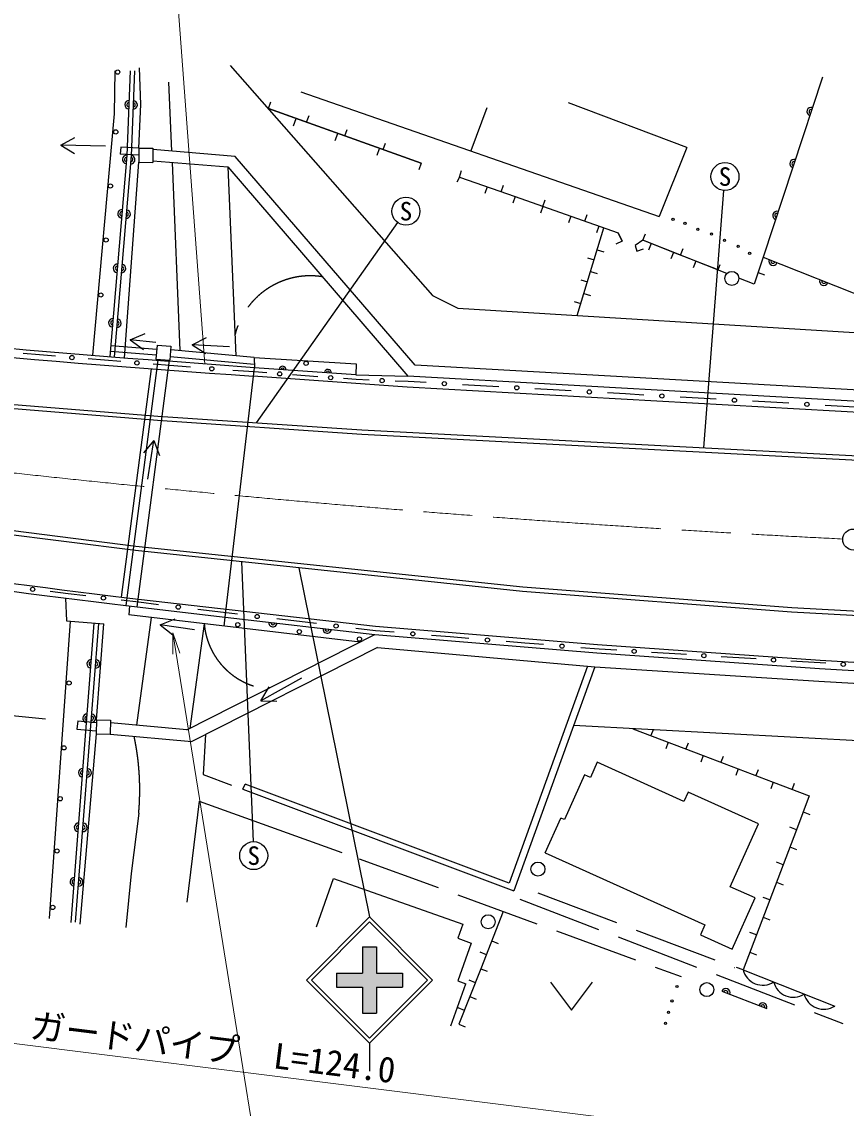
# Model space of a CAD drawing. Units: millimetres, scale not verified. Extents: x 40000 to 680000, y 20000 to 380000.
# Drawn here: x 109328 to 168188, y 243291 to 320786 of the extents above; entities that cross this region are included whole.
import ezdxf
from ezdxf.enums import TextEntityAlignment as Align

# ---------------------------------------------------------------- set-up
doc = ezdxf.new("R2010")
doc.units = ezdxf.units.MM
doc.header["$LTSCALE"] = 1000
doc.linetypes.add('CHAIN', pattern=[18.5, 12, -1.5, 3.5, -1.5])
doc.linetypes.add('DASHED', pattern=[7.5, 6, -1.5])
for name, color, linetype, lineweight in [('M-BGD', 7, 'Continuous', 25), ('M-BGD-EXST', 7, 'Continuous', 25), ('M-BMK', 2, 'CHAIN', 13), ('M-BMK-SRVR', 3, 'Continuous', 25), ('M-STR-HTXT', 7, 'Continuous', 13), ('M-STR-STR1', 1, 'Continuous', 25), ('M-STR-STRC', 7, 'Continuous', 25)]:
    doc.layers.add(name, color=color, linetype=linetype, lineweight=lineweight)
doc.styles.add('ＭＳ ゴシック', font='')
doc.styles.get('ＭＳ ゴシック').set_extended_font_data('MS Gothic')

# ---------------------------------------------------------------- blocks, each defined once
blk = doc.blocks.new('open_arrow')
at = {"color": 0, "linetype": 'Continuous', "lineweight": -2}
blk.add_lwpolyline([(7.5, 1.25), (0, 0), (7.5, -1.25)], dxfattribs=at)

msp = doc.modelspace()

# ---------------------------------------------------------------- hatches: boundary and pattern name
at = {"layer": 'M-STR-STRC'}
msp.add_hatch(color=256, dxfattribs=at).paths.add_polyline_path([(131794, 252938), (133654, 252938), (133655, 254798), (134655, 254798), (134654, 252938), (136514, 252938), (136514, 251938), (134654, 251938), (134653, 250078), (133653, 250078), (133654, 251938), (131794, 251938)])

# ---------------------------------------------------------------- linework, layer by layer
at = {"layer": 'M-BGD'}
for p, q in [((115974, 317276), (115928, 314218)), ((117081, 317285), (116837, 311250)), ((117381, 317273), (117136, 311232)), ((117840, 314871), (117748, 317487)), ((124205, 317654), (138648, 301257)), ((119818, 316464), (120024, 311554)), ((166490, 316822), (162252, 303989)), ((129256, 315785), (154828, 306896)), ((117689, 311768), (117840, 314871)), ((126942, 314594), (127111, 315065)), ((142538, 314649), (141387, 311568)), ((156811, 311806), (148354, 314993)), ((115928, 314218), (114377, 297001)), ((126880, 314617), (132395, 312641)), ((132395, 312641), (126942, 314594)), ((128726, 313367), (128910, 313889)), ((129669, 313617), (129837, 314088)), ((132395, 312641), (132564, 313111)), ((131711, 312316), (131889, 312822)), ((137847, 310687), (132395, 312641)), ((132395, 312641), (137847, 310687)), ((116412, 311849), (116366, 311343)), ((117689, 311768), (117677, 310768)), ((117689, 311768), (118689, 311756)), ((118689, 311756), (118677, 310756)), ((124568, 311184), (118688, 311663)), ((134696, 311266), (134868, 311754)), ((135121, 311664), (135290, 312134)), ((156811, 311806), (154828, 306896)), ((116837, 311250), (115627, 296901)), ((117136, 311232), (115926, 296878)), ((116664, 296820), (117677, 310768)), ((117677, 310768), (118677, 310756)), ((118678, 310861), (124034, 310425)), ((137403, 296284), (124568, 311184)), ((120058, 310749), (120623, 297327)), ((124034, 310425), (136880, 295512)), ((124034, 310425), (124618, 296961)), ((137847, 310687), (137679, 310216)), ((140567, 309710), (140733, 310181)), ((140567, 309710), (140382, 309340)), ((140567, 309710), (144547, 308309)), ((142557, 309009), (142391, 308538)), ((143552, 308659), (143718, 309131)), ((144547, 308309), (144381, 307837)), ((144547, 308309), (148527, 306908)), ((146537, 307608), (146703, 308080)), ((146537, 307608), (146371, 307137)), ((148527, 306908), (148361, 306436)), ((148527, 306908), (151894, 305723)), ((149522, 306558), (149688, 307029)), ((150517, 306207), (150351, 305736)), ((149937, 302968), (150885, 306078)), ((151894, 305723), (152185, 305142)), ((152185, 305142), (151894, 305723)), ((153663, 305195), (153846, 305660)), ((152185, 305142), (151738, 304918)), ((153663, 305195), (153109, 304825)), ((153109, 304825), (153241, 304429)), ((153241, 304429), (153715, 304587)), ((155852, 304336), (153663, 305195)), ((159672, 302838), (153663, 305195)), ((154253, 304963), (154071, 304498)), ((156357, 304138), (156539, 304604)), ((149711, 303942), (150189, 303796)), ((150412, 304526), (150890, 304380)), ((155852, 304336), (155669, 303871)), ((159050, 303082), (155852, 304336)), ((162252, 303989), (161620, 302074)), ((162252, 303989), (176235, 298444)), ((157451, 303709), (157268, 303244)), ((159050, 303082), (159182, 303478)), ((148982, 299838), (149937, 302968)), ((149237, 302387), (149715, 302241)), ((149937, 302968), (150415, 302822)), ((161620, 302074), (160520, 302506)), ((161895, 302909), (162362, 302731)), ((138648, 301257), (140469, 300359)), ((148762, 300829), (149240, 300684)), ((149462, 301411), (149940, 301265)), ((140469, 300359), (173263, 298353)), ((118987, 297716), (118906, 296720)), ((118987, 297716), (119984, 297635)), ((119984, 297635), (119903, 296638)), ((110592, 297025), (109432, 297121)), ((111752, 296929), (110592, 297025)), ((125924, 296340), (119923, 296889)), ((125929, 296841), (119964, 297388)), ((125929, 296841), (133201, 296383)), ((125929, 296841), (125954, 296095)), ((115233, 296641), (114073, 296737)), ((116393, 296546), (115233, 296641)), ((118561, 296032), (116438, 279754)), ((119851, 296643), (117557, 279055)), ((119874, 296258), (118713, 296354)), ((118906, 296720), (119903, 296638)), ((121386, 296145), (119874, 296258)), ((133188, 295605), (125954, 296095)), ((133201, 296383), (133188, 295605)), ((173018, 294288), (137403, 296284)), ((125922, 295807), (124410, 295920)), ((136852, 294712), (125850, 295506)), ((126832, 295739), (125922, 295807)), ((129563, 295535), (128653, 295603)), ((130473, 295466), (129563, 295535)), ((133204, 295262), (132293, 295330)), ((133188, 295605), (136880, 295512)), ((134129, 295226), (133204, 295262)), ((173007, 293488), (136880, 295512)), ((136904, 295119), (135979, 295155)), ((172997, 292687), (136852, 294712)), ((138198, 295046), (136904, 295119)), ((142081, 294825), (140787, 294898)), ((143375, 294751), (142081, 294825)), ((147258, 294530), (145964, 294604)), ((148553, 294456), (147258, 294530)), ((99587, 293931), (119013, 292365)), ((99615, 294230), (119035, 292665)), ((152436, 294235), (151142, 294309)), ((153730, 294161), (152436, 294235)), ((157613, 293940), (156319, 294014)), ((158908, 293867), (157613, 293940)), ((162791, 293645), (161496, 293719)), ((164085, 293572), (162791, 293645)), ((167968, 293351), (166674, 293424)), ((169262, 293277), (167968, 293351)), ((119013, 292365), (133600, 291369)), ((119035, 292665), (133618, 291669)), ((133618, 291669), (178405, 289321)), ((133600, 291369), (178392, 289021)), ((117475, 283364), (96176, 286068)), ((117441, 283066), (96135, 285771)), ((145080, 280148), (117441, 283066)), ((145107, 280447), (117475, 283364)), ((112634, 279993), (111371, 280147)), ((113897, 279839), (112634, 279993)), ((164276, 278677), (145080, 280148)), ((164296, 278976), (145107, 280447)), ((112454, 279677), (112534, 278055)), ((117686, 279376), (116423, 279530)), ((116835, 279708), (134591, 277670)), ((117034, 279116), (116977, 278474)), ((119094, 279207), (117686, 279376)), ((133500, 276544), (116977, 278474)), ((118564, 278288), (117516, 270606)), ((123319, 278700), (121911, 278869)), ((124727, 278531), (123319, 278700)), ((123780, 277679), (123856, 278319)), ((123856, 278319), (134542, 277072)), ((178536, 277918), (164276, 278677)), ((178551, 278217), (164296, 278976)), ((112780, 278036), (111277, 256826)), ((112534, 278055), (115197, 277845)), ((112849, 256537), (114509, 277899)), ((113173, 256553), (114831, 277874)), ((114663, 270997), (115197, 277845)), ((122357, 277846), (121322, 270386)), ((128952, 278024), (127544, 278193)), ((130360, 277855), (128952, 278024)), ((134585, 277348), (133177, 277517)), ((134591, 277670), (150434, 276379)), ((121123, 270285), (134542, 277072)), ((134542, 277072), (150389, 275781)), ((135916, 277239), (134585, 277348)), ((139910, 276910), (138579, 277019)), ((141241, 276800), (139910, 276910)), ((134723, 276154), (121480, 269457)), ((134723, 276154), (150229, 274786)), ((145235, 276471), (143904, 276580)), ((146566, 276361), (145235, 276471)), ((150560, 276032), (149228, 276142)), ((150434, 276379), (166324, 275244)), ((151803, 275955), (150560, 276032)), ((150389, 275781), (166286, 274646)), ((155535, 275724), (154291, 275801)), ((156778, 275646), (155535, 275724)), ((160509, 275415), (159266, 275492)), ((161753, 275338), (160509, 275415)), ((165484, 275107), (164241, 275184)), ((166728, 275030), (165484, 275107)), ((166324, 275244), (180524, 274458)), ((149711, 274832), (144133, 259349)), ((150229, 274786), (144468, 258788)), ((150229, 274786), (166229, 273747)), ((166286, 274646), (180309, 273869)), ((166229, 273747), (179987, 272986)), ((113325, 270919), (113256, 270323)), ((114663, 270997), (114634, 269997)), ((114663, 270997), (115662, 270968)), ((115662, 270968), (115633, 269968)), ((121123, 270285), (115657, 270771)), ((173217, 269273), (148718, 270590)), ((114634, 269997), (113469, 256420)), ((114634, 269997), (115633, 269968)), ((115633, 269971), (121480, 269457)), ((122450, 269947), (122272, 267098)), ((152948, 270363), (157976, 268451)), ((154407, 270279), (154245, 269870)), ((155478, 269401), (155300, 268933)), ((156905, 269330), (156743, 268920)), ((157976, 268451), (157798, 267984)), ((157976, 268451), (162972, 266551)), ((159403, 268380), (159241, 267970)), ((150406, 267966), (149921, 266887)), ((156603, 265176), (150406, 267966)), ((160474, 267501), (160296, 267034)), ((161901, 267430), (161739, 267020)), ((122272, 267098), (124301, 266332)), ((149506, 267074), (148066, 263877)), ((149921, 266887), (149506, 267074)), ((125101, 266046), (125276, 266417)), ((125101, 266046), (144468, 258788)), ((144133, 259349), (125276, 266417)), ((156899, 265834), (156603, 265176)), ((161915, 263576), (156899, 265834)), ((162972, 266551), (162794, 266084)), ((162972, 266551), (165548, 265572)), ((164477, 266450), (164315, 266040)), ((122005, 265201), (121107, 257982)), ((122005, 265201), (132185, 261542)), ((165548, 265572), (164626, 263152)), ((165111, 264424), (165577, 264235)), ((146701, 261504), (147820, 263988)), ((148066, 263877), (147820, 263988)), ((159898, 259095), (161915, 263576)), ((164626, 263152), (162724, 258157)), ((164626, 263152), (164159, 263330)), ((146701, 261504), (158099, 256374)), ((164160, 261927), (164626, 261737)), ((163675, 260654), (163208, 260832)), ((130371, 256225), (131580, 259671)), ((131580, 259671), (140809, 256433)), ((161684, 258291), (159898, 259095)), ((163209, 259429), (163675, 259239)), ((160045, 254649), (161684, 258291)), ((162724, 258157), (160822, 253162)), ((162724, 258157), (162257, 258335)), ((143707, 257324), (142092, 253248)), ((162257, 256932), (162723, 256742)), ((140809, 256433), (140451, 255414)), ((158099, 256374), (157782, 255668)), ((161773, 255659), (161306, 255837)), ((140451, 255414), (141407, 255078)), ((141407, 255078), (140459, 252376)), ((142878, 255232), (143342, 255048)), ((157782, 255668), (160045, 254649)), ((142025, 254438), (142490, 254254)), ((161306, 254434), (161772, 254244)), ((142092, 253248), (140520, 249281)), ((142092, 253248), (142556, 253064)), ((160822, 253162), (160354, 253340)), ((160822, 253162), (167362, 250577)), ((139967, 249163), (141024, 252178)), ((140459, 252376), (141024, 252178)), ((141239, 252455), (141704, 252271)), ((141306, 251265), (141770, 251080)), ((159312, 251641), (162505, 250410)), ((140453, 250471), (140918, 250287)), ((140520, 249281), (140985, 249097))]:
    msp.add_line(p, q, dxfattribs=at)
at = {"layer": 'M-BGD', "linetype": 'DASHED'}
for p, q in [((117689, 311768), (116412, 311849)), ((117683, 311259), (116366, 311343)), ((115694, 297692), (118963, 297422)), ((115660, 297293), (118931, 297023)), ((113325, 270919), (114658, 270815)), ((113256, 270323), (114640, 270215)), ((117681, 264336), (117148, 260045)), ((133410, 261086), (156393, 252689)), ((117148, 260045), (116749, 256186)), ((144893, 258204), (167947, 249345)), ((146174, 258666), (160227, 253330))]:
    msp.add_line(p, q, dxfattribs=at)
at = {"layer": 'M-BGD'}
for centre, radius in [((116180, 317193), 150), ((116043, 312926), 150), ((115664, 309072), 150), ((155823, 306696), 80), ((156668, 306406), 80), ((115354, 305218), 150), ((157593, 305983), 80), ((158569, 305640), 80), ((159494, 305191), 80), ((160471, 304769), 80), ((161289, 304267), 80), ((114976, 301295), 150), ((112912, 296833), 150), ((117553, 296450), 150), ((122898, 296033), 150), ((129627, 296423), 150), ((127742, 295671), 150), ((131383, 295398), 150), ((135054, 295191), 150), ((139492, 294972), 150), ((144670, 294677), 150), ((149847, 294382), 150), ((155025, 294088), 150), ((160202, 293793), 150), ((165379, 293498), 150), ((110108, 280301), 150), ((115160, 279685), 150), ((120502, 279038), 150), ((126135, 278362), 150), ((124753, 277785), 150), ((129144, 277286), 150), ((131769, 277686), 150), ((133436, 276754), 150), ((137248, 277129), 150), ((142572, 276690), 150), ((147897, 276251), 150), ((153047, 275878), 150), ((158022, 275569), 150), ((162997, 275261), 150), ((167972, 274953), 150), ((112710, 273618), 150), ((112344, 268994), 150), ((112078, 265368), 150), ((111845, 261642), 150), ((111545, 257616), 150), ((156100, 251978), 80), ((155744, 250946), 80), ((155495, 250128), 80), ((155281, 249345), 80)]:
    msp.add_circle(centre, radius, dxfattribs=at)
for centre, radius, start, end in [((116983, 314867), 300, 87.68043, 267.68043), ((116983, 314867), 150, 87.68043, 267.68043), ((117283, 314849), 300, 267.68043, 87.68043), ((117283, 314849), 150, 267.68043, 87.68043), ((165681, 314373), 300, 71.72435, 251.72435), ((165681, 314373), 150, 71.72435, 251.72435), ((116813, 310971), 300, 85.3461, 265.1814), ((116813, 310971), 150, 85.1814, 265.1814), ((117113, 310953), 300, 265.1814, 85.35243), ((117113, 310953), 150, 265.1814, 85.1814), ((164458, 310670), 300, 71.72435, 251.72435), ((164458, 310670), 150, 71.72435, 251.72435), ((116486, 307085), 300, 85.1814, 265.1814), ((116486, 307085), 150, 85.1814, 265.1814), ((116785, 307067), 300, 265.1814, 85.1814), ((116785, 307067), 150, 265.1814, 85.1814), ((163235, 306967), 300, 71.72435, 251.72435), ((163235, 306967), 150, 71.72435, 251.72435), ((162963, 303708), 300, 158.3667, 338.3667), ((116158, 303199), 300, 85.1814, 265.1814), ((116158, 303199), 150, 85.1814, 265.1814), ((116458, 303181), 300, 265.1814, 85.1814), ((116458, 303181), 150, 265.1814, 85.1814), ((162963, 303708), 150, 158.3667, 338.3667), ((166588, 302270), 300, 158.3667, 338.3667), ((166588, 302270), 150, 158.3667, 338.3667), ((195459, 1311714), 1018589, 263.26343, 266.08142), ((115831, 299312), 300, 85.1814, 265.1814), ((115831, 299312), 150, 85.1814, 265.1814), ((116130, 299294), 300, 265.1814, 85.1814), ((116130, 299294), 150, 265.1814, 85.1814), ((127950, 295960), 250, 356.12965, 176.12965), ((127950, 295960), 125, 356.12965, 176.12965), ((131192, 295740), 250, 356.12965, 176.12965), ((131192, 295740), 125, 356.12965, 176.12965), ((212469, 1080636), 806617, 260.53477, 263.19094), ((127262, 277922), 300, 173.33932, 353.33932), ((127262, 277922), 150, 173.33932, 353.33932), ((131136, 277469), 300, 173.33932, 353.33932), ((131136, 277469), 150, 173.33932, 353.33932), ((114284, 274995), 300, 85.55482, 265.55482), ((114284, 274995), 150, 85.55482, 265.55482), ((114606, 274990), 300, 265.55482, 85.55482), ((114606, 274990), 150, 265.55482, 85.55482), ((113981, 271106), 300, 85.55482, 265.55482), ((113981, 271106), 150, 85.55482, 265.55482), ((114304, 271102), 300, 265.55482, 85.55482), ((114304, 271102), 150, 265.55482, 85.55482), ((113679, 267218), 300, 85.55482, 265.55482), ((113679, 267218), 150, 85.55482, 265.55482), ((114002, 267214), 300, 265.55482, 85.55482), ((114002, 267214), 150, 265.55482, 85.55482), ((113377, 263330), 300, 85.55482, 265.55482), ((113700, 263325), 300, 265.55482, 85.55482), ((113377, 263330), 150, 85.55482, 265.55482), ((113700, 263325), 150, 265.55482, 85.55482), ((113075, 259441), 300, 85.55482, 265.55482), ((113397, 259437), 300, 265.55482, 85.55482), ((113075, 259441), 150, 85.55482, 265.55482), ((113397, 259437), 150, 265.55482, 85.55482), ((162222, 253517), 1445, 194.22251, 302.65036), ((164403, 252655), 1445, 194.22251, 302.65036), ((159591, 251533), 300, 338.92251, 158.92251), ((159591, 251533), 150, 338.92251, 158.92251), ((166583, 251793), 1445, 194.22251, 302.65036), ((162225, 250518), 300, 338.92251, 158.92251), ((162225, 250518), 150, 338.92251, 158.92251)]:
    msp.add_arc(centre, radius, start, end, dxfattribs=at)
at = {"layer": 'M-BGD', "linetype": 'DASHED'}
for centre, radius, start, end in [((129928, 297124), 5538, 81.17398, 166.07503), ((127443, 278269), 5104, 184.75453, 263.65245), ((99295, 265995), 18460, 354.84494, 11.95663)]:
    msp.add_arc(centre, radius, start, end, dxfattribs=at)
at = {"layer": 'M-BGD-EXST'}
for p, q in [((112116, 311982), (113129, 312536)), ((115302, 311908), (112116, 311982)), ((112116, 311982), (113102, 311381)), ((158011, 290390), (159448, 308744)), ((126078, 292184), (136177, 306455)), ((117080, 298093), (118136, 298560)), ((118902, 297896), (117080, 298093)), ((117080, 298093), (118012, 297412)), ((121493, 297742), (122520, 298270)), ((124171, 297610), (121493, 297742)), ((121493, 297742), (122463, 297116)), ((118755, 290929), (118030, 290030)), ((118323, 288155), (118755, 290929)), ((118755, 290929), (119171, 289852)), ((125025, 282265), (125847, 262308)), ((119216, 277774), (120288, 278203)), ((121652, 277423), (119216, 277774)), ((119216, 277774), (120123, 277060)), ((129292, 273976), (126394, 272351)), ((126394, 272351), (126984, 273344)), ((126394, 272351), (127549, 272337)), ((111027, 271034), (108173, 271320)), ((147083, 252283), (148583, 250283)), ((148583, 250283), (150083, 252283))]:
    msp.add_line(p, q, dxfattribs=at)
for centre, radius in [((159527, 309741), 1000), ((136755, 307271), 1000), ((160021, 302480), 500), ((125888, 261309), 1000), ((146179, 260348), 500), ((142623, 256594), 500), ((158232, 251753), 500)]:
    msp.add_circle(centre, radius, dxfattribs=at)
at = {"layer": 'M-BMK'}
msp.add_arc((219124, 1301640), 1019035, 261.55423, 267.12075, dxfattribs=at)
at = {"layer": 'M-BMK-SRVR'}
msp.add_circle((168685, 283854), 750, dxfattribs=at)
at = {"layer": 'M-STR-HTXT'}
for p, q in [((122408, 296374), (120041, 327925)), ((179788, 239036), (65811, 253273))]:
    msp.add_line(p, q, dxfattribs=at)
msp.add_lwpolyline([(120120, 277193), (130802, 210861), (161975, 210861)], dxfattribs=at)
at = {"layer": 'M-STR-STR1'}
for p, q in [((119043, 296636), (116762, 279148)), ((125954, 296095), (119814, 296578)), ((123856, 278319), (125954, 296095)), ((116762, 279148), (123856, 278319))]:
    msp.add_line(p, q, dxfattribs=at)
for centre, radius, start, end in [((189287, 1224995), 931013, 262.84937, 265.72056), ((239682, 1297033), 1025280, 261.0253, 263.11429)]:
    msp.add_arc(centre, radius, start, end, dxfattribs=at)
at = {"layer": 'M-STR-STRC'}
for p, q in [((129112, 281834), (134153, 256938)), ((129653, 252438), (134153, 256938)), ((130007, 252438), (134153, 256585)), ((138654, 252438), (134153, 256938)), ((138300, 252438), (134153, 256585)), ((133655, 254798), (133654, 252938)), ((133655, 254798), (134655, 254798)), ((134655, 254798), (134654, 252938)), ((131794, 252938), (131794, 251938)), ((131794, 252938), (133654, 252938)), ((134654, 252938), (136514, 252938)), ((136514, 252938), (136514, 251938)), ((129653, 252438), (134153, 247938)), ((130007, 252438), (134153, 248291)), ((131794, 251938), (133654, 251938)), ((133654, 251938), (133653, 250078)), ((134153, 248291), (138300, 252438)), ((134154, 247938), (138654, 252438)), ((134654, 251938), (134653, 250078)), ((134654, 251938), (136514, 251938)), ((133653, 250078), (134653, 250078)), ((134154, 247938), (134154, 245938))]:
    msp.add_line(p, q, dxfattribs=at)

# ---------------------------------------------------------------- block references
at = {"layer": 'M-STR-HTXT', "xscale": 200, "yscale": 200, "rotation": 279.1}
msp.add_blockref('open_arrow', (120120, 277193), dxfattribs=at)

# ---------------------------------------------------------------- texts
at = {"layer": 'M-BGD-EXST', "style": 'ＭＳ ゴシック'}
for p in [(159527, 309741), (136755, 307271), (125888, 261309)]:
    msp.add_text('S', height=1320, dxfattribs=at).set_placement(p, align=Align.MIDDLE_CENTER)
at = {"layer": 'M-STR-HTXT', "style": 'ＭＳ ゴシック'}
msp.add_text('ガードパイプ\u3000L=124.0', height=1833, rotation=352.88, dxfattribs=at).set_placement((122799, 246154), align=Align.BOTTOM_CENTER)

doc.saveas('drawing.dxf')
